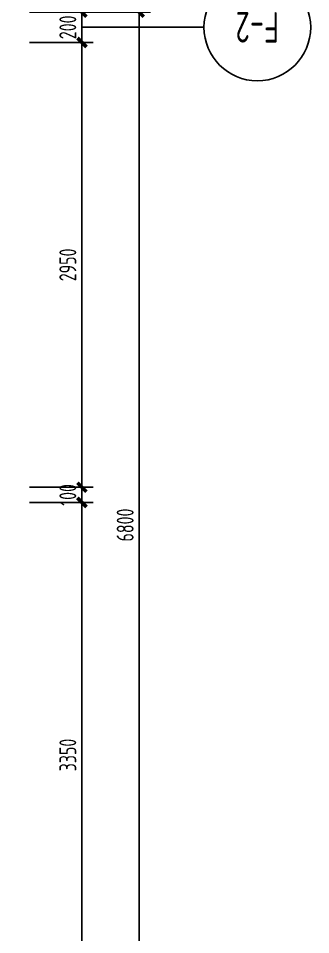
# Model space of a CAD drawing. Header units: millimetres. Extents: x 101598 to 258742, y -131098 to 15111.
# Drawn here: x 255667 to 257609, y -94146 to -88070 of the extents above; entities that cross this region are included whole.
import ezdxf
from ezdxf.enums import TextEntityAlignment as Align

# ---------------------------------------------------------------- set-up
doc = ezdxf.new("R2010")
doc.units = ezdxf.units.MM
doc.header["$LTSCALE"] = 10
doc.layers.get('DEFPOINTS').update_dxf_attribs({"color": 251})
doc.layers.add('0-COLLA', color=1, linetype='Continuous')
doc.layers.add('Z-P平-COLLA', color=1, linetype='Continuous')
doc.styles.add('GGC(BLIP)', font='ARCHSTYL.SHX', dxfattribs={"bigfont": 'hza.shx'})
doc.styles.add('MD(DimT)', font='ARCHS.SHX', dxfattribs={"width": 0.8, "bigfont": 'hza.shx'})
doc.dimstyles.new('MD-DIM_75', dxfattribs={"dimscale": 75, "dimtxt": 1.5, "dimasz": 0.8, "dimexe": 1, "dimexo": 1, "dimgap": 0.5, "dimtad": 1, "dimdec": 0, "dimzin": 0, "dimdsep": 46, "dimtxsty": 'MD(DimT)', "dimblk": 'ARCHTICK', "dimcen": 0.09, "dimdle": 1, "dimclrd": 1, "dimclre": 1, "dimclrt": 2, "dimadec": 0, "dimazin": 0, "dimtfac": 1, "dimtdec": 0, "dimtix": 1, "dimtmove": 2, "dimatfit": 3, "dimldrblk": 'ARCHTICK', "dimfxl": 8, "dimfxlon": 1, "dimtolj": 1, "dimtzin": 0, "dimarcsym": 0})

# ---------------------------------------------------------------- blocks, each defined once
blk = doc.blocks.new('_ArchTick')
at = {"color": 0, "linetype": 'ByBlock', "const_width": 0.4}
blk.add_lwpolyline([(-0.5, -0.5), (0.5, 0.5)], dxfattribs=at)
blk = doc.blocks.new('*D274')
at = {"layer": '0-COLLA', "color": 1, "lineweight": -2, "transparency": 16777216}
for p, q in [((256090, -94705.1), (256090, -91205.1)), ((255742.4, -91280.1), (256165, -91280.1)), ((255742.4, -94630.1), (256165, -94630.1))]:
    blk.add_line(p, q, dxfattribs=at)
at = {"layer": 'DEFPOINTS', "color": 0, "transparency": 16777216}
for p in [(255667.4, -91280.1), (256090, -91280.1), (255667.4, -94630.1)]:
    blk.add_point(p, dxfattribs=at)
at = {"layer": '0-COLLA', "color": 1, "lineweight": -2, "transparency": 16777216, "xscale": 60, "yscale": 60, "zscale": 60}
for p, rotation in [((256090, -91280.1), 90), ((256090, -94630.1), 270)]:
    blk.add_blockref('_ArchTick', p, dxfattribs=dict(at, rotation=rotation))
at = {"layer": '0-COLLA', "color": 2, "transparency": 16777216, "insert": (255996.2, -92955.1), "char_height": 112.5, "attachment_point": 5, "rotation": 90, "style": 'MD(DimT)'}
blk.add_mtext('\\A1;3350', dxfattribs=at)
blk = doc.blocks.new('*D275')
at = {"layer": '0-COLLA', "color": 1, "lineweight": -2, "transparency": 16777216}
for p, q in [((256090, -91180.1), (256090, -91120.1)), ((255742.4, -91180.1), (256165, -91180.1)), ((256090, -91280.1), (256090, -91180.1)), ((255742.4, -91280.1), (256165, -91280.1)), ((256090, -91280.1), (256090, -91340.1))]:
    blk.add_line(p, q, dxfattribs=at)
at = {"layer": 'DEFPOINTS', "color": 0, "transparency": 16777216}
for p in [(255667.4, -91180.1), (256090, -91180.1), (255667.4, -91280.1)]:
    blk.add_point(p, dxfattribs=at)
at = {"layer": '0-COLLA', "color": 1, "lineweight": -2, "transparency": 16777216, "xscale": 60, "yscale": 60, "zscale": 60}
for p, rotation in [((256090, -91180.1), 270), ((256090, -91280.1), 90)]:
    blk.add_blockref('_ArchTick', p, dxfattribs=dict(at, rotation=rotation))
at = {"layer": '0-COLLA', "color": 2, "transparency": 16777216, "insert": (255996.2, -91230.1), "char_height": 112.5, "attachment_point": 5, "rotation": 90, "style": 'MD(DimT)'}
blk.add_mtext('\\A1;100', dxfattribs=at)
blk = doc.blocks.new('*D276')
at = {"layer": '0-COLLA', "color": 1, "lineweight": -2, "transparency": 16777216}
for p, q in [((256090, -91255.1), (256090, -88155.1)), ((255742.4, -88230.1), (256165, -88230.1)), ((255742.4, -91180.1), (256165, -91180.1))]:
    blk.add_line(p, q, dxfattribs=at)
at = {"layer": 'DEFPOINTS', "color": 0, "transparency": 16777216}
for p in [(255667.4, -88230.1), (256090, -88230.1), (255667.4, -91180.1)]:
    blk.add_point(p, dxfattribs=at)
at = {"layer": '0-COLLA', "color": 1, "lineweight": -2, "transparency": 16777216, "xscale": 60, "yscale": 60, "zscale": 60}
for p, rotation in [((256090, -88230.1), 90), ((256090, -91180.1), 270)]:
    blk.add_blockref('_ArchTick', p, dxfattribs=dict(at, rotation=rotation))
at = {"layer": '0-COLLA', "color": 2, "transparency": 16777216, "insert": (255996.2, -89705.1), "char_height": 112.5, "attachment_point": 5, "rotation": 90, "style": 'MD(DimT)'}
blk.add_mtext('\\A1;2950', dxfattribs=at)
blk = doc.blocks.new('*D277')
at = {"layer": '0-COLLA', "color": 1, "lineweight": -2, "transparency": 16777216}
for p, q in [((256090, -88030.1), (256090, -87970.1)), ((255742.4, -88030.1), (256165, -88030.1)), ((256090, -88230.1), (256090, -88030.1)), ((255742.4, -88230.1), (256165, -88230.1)), ((256090, -88230.1), (256090, -88290.1))]:
    blk.add_line(p, q, dxfattribs=at)
at = {"layer": 'DEFPOINTS', "color": 0, "transparency": 16777216}
for p in [(255667.4, -88030.1), (256090, -88030.1), (255667.4, -88230.1)]:
    blk.add_point(p, dxfattribs=at)
at = {"layer": '0-COLLA', "color": 1, "lineweight": -2, "transparency": 16777216, "xscale": 60, "yscale": 60, "zscale": 60}
for p, rotation in [((256090, -88030.1), 270), ((256090, -88230.1), 90)]:
    blk.add_blockref('_ArchTick', p, dxfattribs=dict(at, rotation=rotation))
at = {"layer": '0-COLLA', "color": 2, "transparency": 16777216, "insert": (255996.2, -88130.1), "char_height": 112.5, "attachment_point": 5, "rotation": 90, "style": 'MD(DimT)'}
blk.add_mtext('\\A1;200', dxfattribs=at)
blk = doc.blocks.new('*D278')
at = {"layer": '0-COLLA', "color": 1, "lineweight": -2, "transparency": 16777216}
for p, q in [((256470.7, -87955.1), (256470.7, -94905.1)), ((256165, -88030.1), (256545.7, -88030.1)), ((256165, -94830.1), (256545.7, -94830.1))]:
    blk.add_line(p, q, dxfattribs=at)
at = {"layer": 'DEFPOINTS', "color": 0, "transparency": 16777216}
for p in [(256090, -88030.1), (256090, -94830.1), (256470.7, -94830.1)]:
    blk.add_point(p, dxfattribs=at)
at = {"layer": '0-COLLA', "color": 1, "lineweight": -2, "transparency": 16777216, "xscale": 60, "yscale": 60, "zscale": 60}
for p, rotation in [((256470.7, -88030.1), 90), ((256470.7, -94830.1), 270)]:
    blk.add_blockref('_ArchTick', p, dxfattribs=dict(at, rotation=rotation))
at = {"layer": '0-COLLA', "color": 2, "transparency": 16777216, "insert": (256377, -91430.1), "char_height": 112.5, "attachment_point": 5, "rotation": 90, "style": 'MD(DimT)'}
blk.add_mtext('\\A1;6800', dxfattribs=at)
blk = doc.blocks.new('*U271')
at = {"color": 3, "ltscale": 0.15}
blk.add_line((0, 0), (-10.8, 0), dxfattribs=at)
blk.add_circle((-15.525, 0), 4.725)
at = {"color": 2, "style": 'GGC(BLIP)', "width": 0.8, "flags": 8}
blk.add_attdef('A-1', text='', height=2.7, dxfattribs=at).set_placement((-15.525, 0), align=Align.MIDDLE)

msp = doc.modelspace()

# ---------------------------------------------------------------- block references
at = {"layer": 'Z-P平-COLLA', "xscale": 75, "yscale": 75, "zscale": 75, "rotation": 180}
msp.add_blockref('*U271', (256090, -88130), dxfattribs=at).add_auto_attribs({'A-1': 'F-2'})

# ---------------------------------------------------------------- dimensions: what is measured, and where the dimension line sits
at = {"layer": '0-COLLA'}
for base, p1, p2, picture, middle in [((256090, -88030.1), (255667.4, -88230.1), (255667.4, -88030.1), '*D277', (255996.2, -88130.1)), ((256470.7, -94830.1), (256090, -88030.1), (256090, -94830.1), '*D278', (256377, -91430.1)), ((256090, -88230.1), (255667.4, -91180.1), (255667.4, -88230.1), '*D276', (255996.2, -89705.1)), ((256090, -91180.1), (255667.4, -91280.1), (255667.4, -91180.1), '*D275', (255996.2, -91230.1)), ((256090, -91280.1), (255667.4, -94630.1), (255667.4, -91280.1), '*D274', (255996.2, -92955.1))]:
    dim = msp.add_linear_dim(base=base, p1=p1, p2=p2, angle=90, dimstyle='MD-DIM_75', dxfattribs=at)
    dim.commit()
    dim.dimension.update_dxf_attribs({"geometry": picture, "text_midpoint": middle})

doc.saveas('drawing.dxf')
